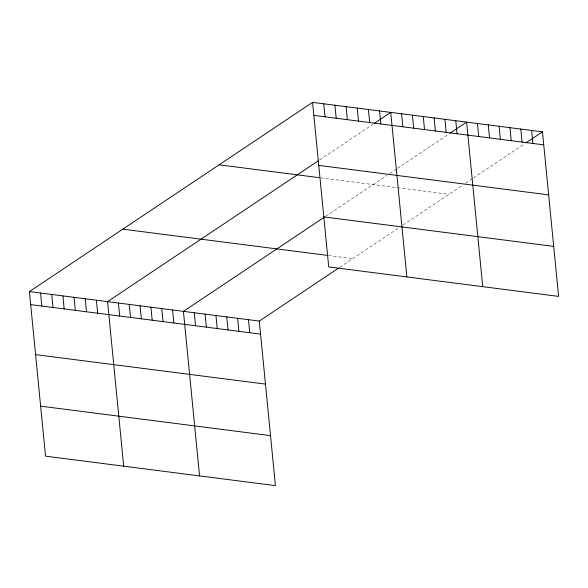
<?xml version="1.0" encoding="UTF-8"?>
<svg xmlns="http://www.w3.org/2000/svg" width="588" height="588" viewBox="0 0 588 588"><rect width="100%" height="100%" fill="white"/><g stroke="black" fill="none" stroke-linecap="round" stroke-linejoin="round"><path stroke-width="0.44" stroke-dasharray="2.94 2.21" d="M319.578 159.943L372.77 124.399M325.701 216.274L386.808 175.437M389.69 173.519L396.878 168.712M397.591 168.234L449.35 133.645M339.798 267.283L398.811 227.843M402.942 225.086L462.675 185.169M465.549 183.243L472.737 178.443M473.458 177.958L524.496 143.854M320.769 177.848L396.635 187.579M397.539 187.69L449.019 194.297M328.354 255.508L352.734 258.639"/><path stroke-width="0.88" d="M338.357 268.246L259.286 321.085L275.427 485.637L45.533 456.156L29.4 291.604L312.573 102.363L542.467 131.844L558.6 296.396L328.714 266.915L312.573 102.363M318.137 160.906L107.56 301.629L123.693 466.181M374.203 123.436L390.741 112.389L406.874 276.933M324.326 217.2L183.427 311.361L199.56 475.912M450.07 133.16L466.6 122.113L482.733 286.665M525.929 142.891L542.467 131.844M313.852 115.38L543.746 144.861M318.755 165.39L548.648 194.871M219.126 164.816L318.968 177.613M323.812 216.906L553.698 246.387M122.848 229.158L327.45 255.39M29.4 291.604L259.286 321.085M30.679 304.628L260.565 334.109M35.581 354.63L265.467 384.111M40.631 406.154L270.517 435.635M531.625 130.455L532.904 143.472M520.792 129.066L522.07 142.083M509.95 127.677L511.229 140.694M499.116 126.28L500.395 139.305M488.275 124.891L489.554 137.915M477.441 123.502L478.72 136.526M455.766 120.724L457.038 133.748M444.925 119.335L446.204 132.351M434.091 117.945L435.363 130.962M423.25 116.556L424.529 129.573M412.416 115.167L413.687 128.184M401.575 113.778L402.853 126.795M379.576 110.956L380.848 123.972M368.404 109.522L369.683 122.539M357.239 108.089L358.518 121.113M346.075 106.656L347.354 119.68M334.91 105.23L336.189 118.247M323.745 103.797L325.017 116.814M248.452 319.696L249.731 332.72M237.611 318.306L238.89 331.331M226.777 316.917L228.056 329.941M215.936 315.528L217.215 328.545M205.102 314.139L206.381 327.156M194.261 312.75L195.539 325.767M172.585 309.972L173.864 322.988M161.751 308.582L163.03 321.599M150.91 307.193L152.189 320.21M140.076 305.797L141.355 318.821M129.235 304.408L130.514 317.432M118.401 303.018L119.68 316.043M96.395 300.196L97.674 313.22M85.231 298.77L86.51 311.787M74.066 297.337L75.338 310.354M62.901 295.904L64.173 308.921M51.729 294.47L53.008 307.495M40.565 293.037L41.844 306.061"/></g></svg>
